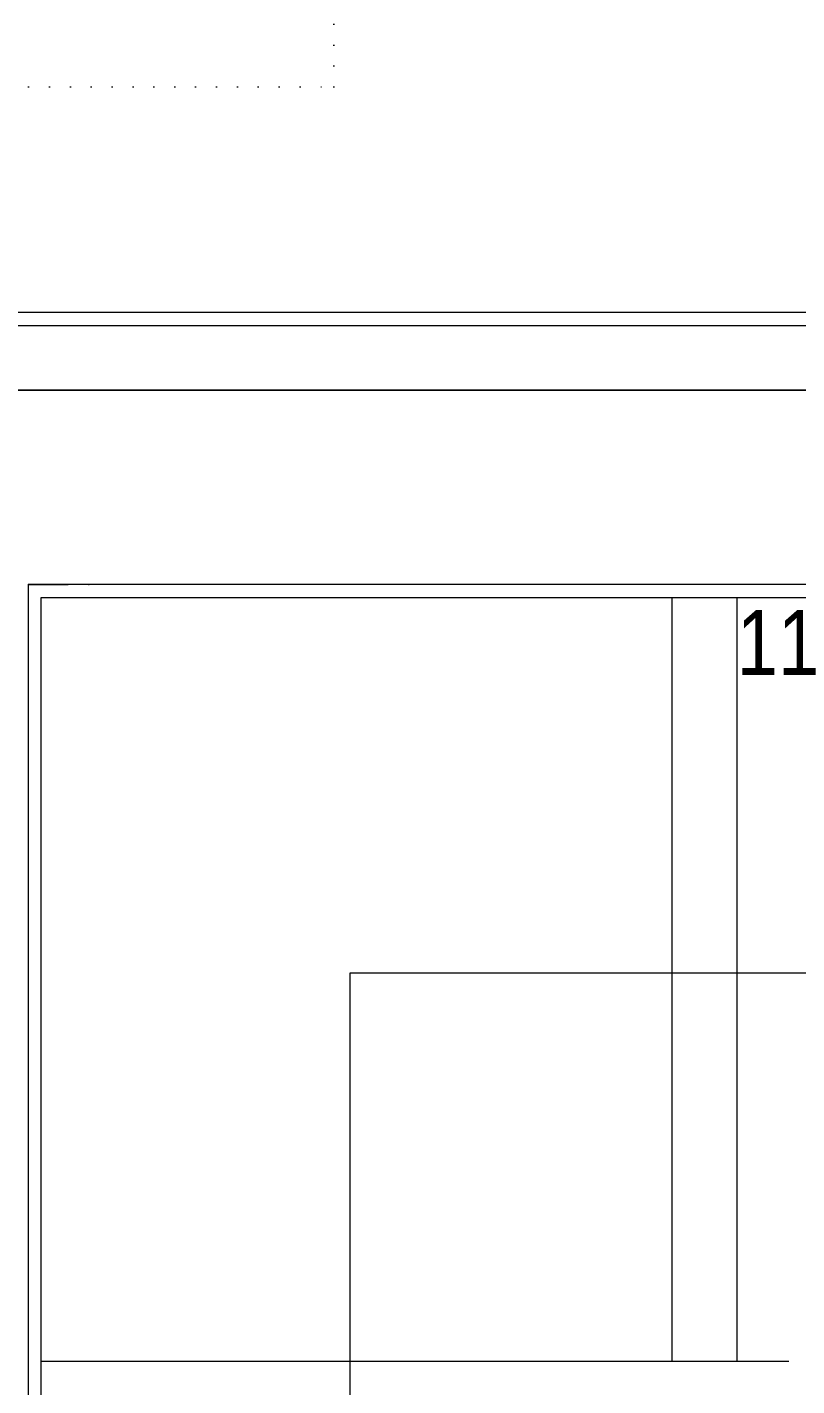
# Model space of a CAD drawing. Extents: x -2050 to 29725, y -1777 to 6820.
# Drawn here: x 1212.4 to 1331.3, y 2661.2 to 2871.1 of the extents above; entities that cross this region are included whole.
import ezdxf

# ---------------------------------------------------------------- set-up
doc = ezdxf.new("R2010")
doc.units = 0
doc.header["$LTSCALE"] = 25
doc.header["$MEASUREMENT"] = 0
doc.linetypes.add('DASHDOT2', pattern=[0.5, 0.25, -0.125, 0, -0.125])
doc.linetypes.add('DOT2', pattern=[0.125, 0, -0.125])
doc.layers.get('0').update_dxf_attribs({"color": 9, "lineweight": 9})
for name, color, linetype, lineweight in [('01', 9, 'Continuous', 9), ('10', 9, 'Continuous', 9), ('14', 9, 'Continuous', 9), ('19', 9, 'Continuous', 9), ('20', 9, 'DOT2', 9), ('21', 9, 'Continuous', 9), ('24', 9, 'DASHDOT2', 9), ('40', 9, 'Continuous', 9), ('40B', 9, 'Continuous', 9)]:
    doc.layers.add(name, color=color, linetype=linetype, lineweight=lineweight)
doc.styles.add('MuuM_TEXT-STANDART', font='ARIALN.TTF')

# ---------------------------------------------------------------- blocks, each defined once
blk = doc.blocks.new('p-seksiyonel-5851')
at = {"layer": '20'}
blk.add_lwpolyline([(-316.7, -1.22), (-316.7, -67.69), (99.99, -67.69), (99.99, -1.22)], dxfattribs=at)
blk = doc.blocks.new('P-AKS_AUDI')
at = {"layer": '24'}
blk.add_lwpolyline([(-3762.06, 0), (-3500, 0)], dxfattribs=at)
blk = doc.blocks.new('p-zemin kat')
at = {"layer": '01'}
blk.add_lwpolyline([(1222.5, 2515), (1757.5, 2515), (1757.5, 2430), (1962.5, 2430), (1962.5, 2390), (1717.5, 2390), (1717.5, 2475), (1212.5, 2475), (1212.5, 2390), (1162.5, 2390), (1162.5, 2515), (1162.5, 2825), (1962.5, 2825), (1962.5, 2785), (1212.5, 2785), (1212.5, 2515)], close=True, dxfattribs=at)
at = {"layer": '14'}
blk.add_lwpolyline([(1964.5, 2580), (1964.5, 2657), (1945.5, 2657), (1945.5, 2627), (1759.5, 2627), (1759.5, 2657), (1740.5, 2657), (1740.5, 2517), (1214.5, 2517), (1214.5, 2783), (1740.5, 2783), (1740.5, 2763), (1759.5, 2763), (1759.5, 2783), (1945.5, 2783), (1945.5, 2763), (1964.5, 2763), (1964.5, 2827), (1184.5, 2827), (1184.5, 2870), (1182.5, 2870)], dxfattribs=at)
at = {"layer": '19', "linetype": 'Continuous'}
for points in [[(1312, 2665), (1312, 2783)], [(1312, 2665), (1312, 2783)], [(1330, 2665), (1214.5, 2665)]]:
    blk.add_lwpolyline(points, dxfattribs=at)
at = {"layer": '19'}
blk.add_lwpolyline([(1567, 2577), (1262.25, 2577), (1262.25, 2725), (1372.36, 2725)], dxfattribs=at)
at = {"layer": '40'}
blk.add_lwpolyline([(1214.5, 2783), (1322, 2783), (1322, 2665), (1214.5, 2665)], close=True, dxfattribs=at)
at = {"layer": '40B'}
for points in [[(2222.5, 2815), (2222.5, 3885), (1162.5, 3885), (1162.5, 2865), (1162.5, 2865), (1162.5, 2815), (2222.5, 2815)], [(1750, 2495), (1750, 2815), (1162.5, 2815), (1162.5, 2495)]]:
    blk.add_lwpolyline(points, close=True, dxfattribs=at)
at = {"rotation": 90}
blk.add_blockref('p-seksiyonel-5851', (1192.01, 3178.54), dxfattribs=at)
at = {"layer": '24'}
blk.add_blockref('P-AKS_AUDI', (4722.5, 2785), dxfattribs=at)

msp = doc.modelspace()

# ---------------------------------------------------------------- block references
at = {"layer": '10'}
msp.add_blockref('p-zemin kat', (0, 0), dxfattribs=at)

# ---------------------------------------------------------------- texts
at = {"layer": '21', "style": 'MuuM_TEXT-STANDART'}
msp.add_text('11', height=10, dxfattribs=at).set_placement((1321.96, 2771.03))

doc.saveas('drawing.dxf')
